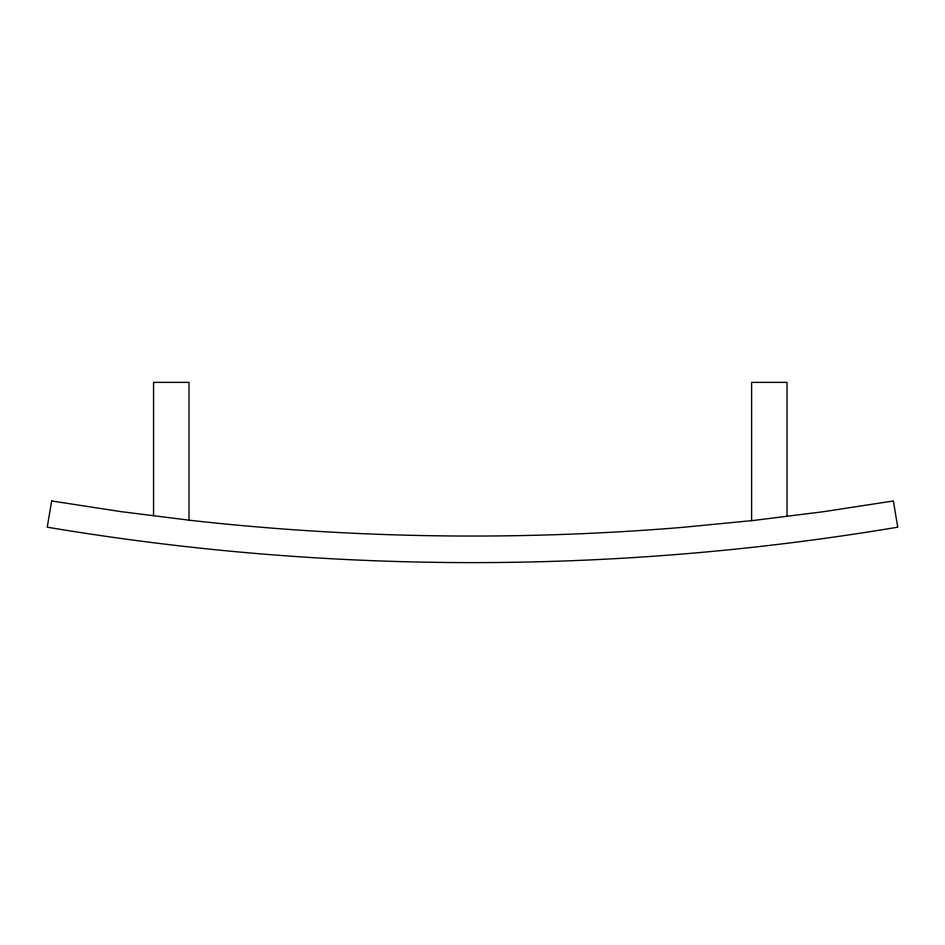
<?xml version="1.0" encoding="UTF-8"?>
<svg xmlns="http://www.w3.org/2000/svg" width="945" height="945" viewBox="0 0 945 945"><rect width="100%" height="100%" fill="white"/><g stroke="black" fill="none" stroke-linecap="round" stroke-linejoin="round"><path stroke-width="1.42" d="M787.043 516.265L787.043 382.382L751.606 382.382L751.606 520.648M189 520.152L189 382.382L153.562 382.382L153.562 515.71M51.644 500.968L47.25 527.18A2569.219 2569.219 0 0 0 897.75 527.18L893.356 500.968L823.709 511.67L753.791 520.435L683.66 527.263A2542.641 2542.641 0 0 1 191.209 520.435L121.291 511.67L51.644 500.968"/></g></svg>
